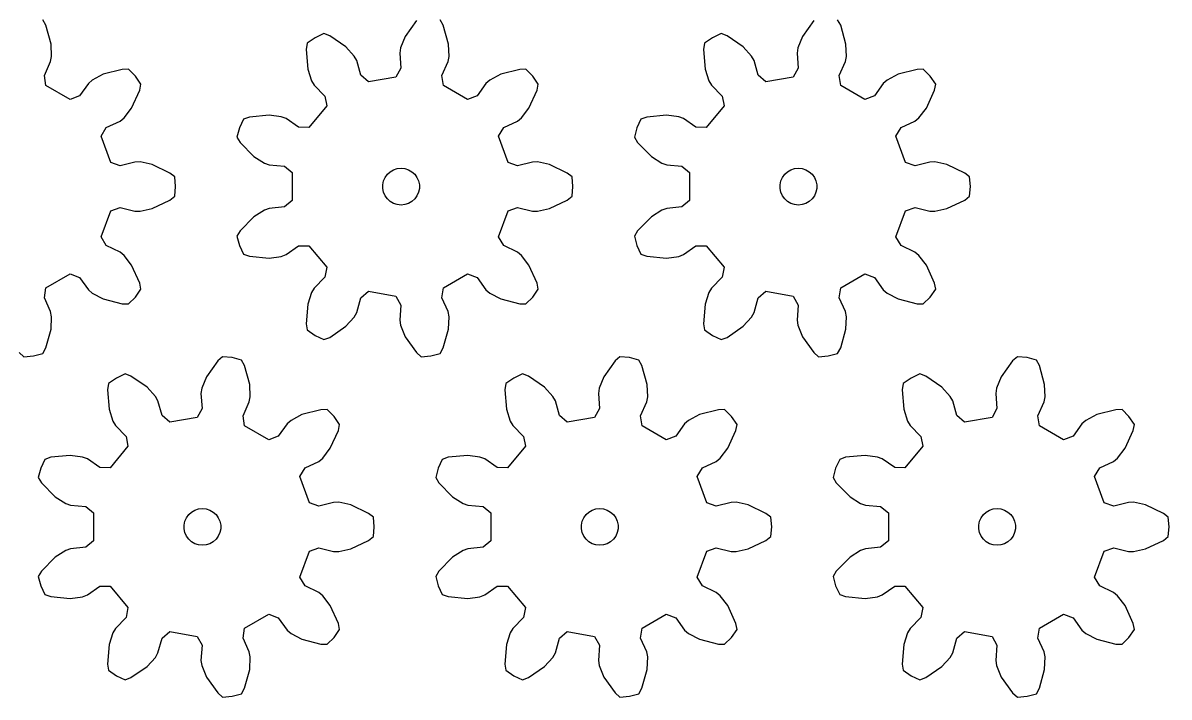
# Model space of a CAD drawing. Extents: x 0 to 189, y 0 to 222.
# Drawn here: x 95.9 to 189.2, y 0 to 54.9 of the extents above; entities that cross this region are included whole.
import ezdxf

# ---------------------------------------------------------------- set-up
doc = ezdxf.new("R2010")
doc.units = 0

msp = doc.modelspace()

# ---------------------------------------------------------------- linework, layer by layer
for p, q in [((97.732, 54.728), (97.487, 55.174)), ((127.926, 55.112), (126.997, 53.812)), ((130.103, 54.728), (129.858, 55.174)), ((160.297, 55.112), (159.368, 53.812)), ((162.474, 54.728), (162.228, 55.174)), ((98.161, 53.188), (97.732, 54.728)), ((130.532, 53.188), (130.103, 54.728)), ((162.903, 53.188), (162.474, 54.728)), ((119.014, 53.262), (118.936, 52.759)), ((119.66, 53.714), (119.014, 53.262)), ((120.376, 54.048), (119.66, 53.714)), ((120.85, 53.864), (120.376, 54.048)), ((122.168, 52.96), (120.85, 53.864)), ((126.997, 53.812), (126.615, 52.878)), ((151.385, 53.262), (151.306, 52.759)), ((152.031, 53.714), (151.385, 53.262)), ((152.746, 54.048), (152.031, 53.714)), ((153.221, 53.864), (152.746, 54.048)), ((154.539, 52.96), (153.221, 53.864)), ((159.368, 53.812), (158.986, 52.878)), ((98.2, 52.181), (98.161, 53.188)), ((118.936, 52.759), (119.06, 51.165)), ((122.846, 52.213), (122.168, 52.96)), ((126.615, 52.878), (126.551, 52.464)), ((126.551, 52.464), (126.647, 51.23)), ((130.571, 52.181), (130.532, 53.188)), ((151.306, 52.759), (151.43, 51.165)), ((155.217, 52.213), (154.539, 52.96)), ((158.986, 52.878), (158.922, 52.464)), ((158.922, 52.464), (159.018, 51.23)), ((162.942, 52.181), (162.903, 53.188)), ((97.607, 50.643), (98.119, 51.77)), ((98.119, 51.77), (98.2, 52.181)), ((123.048, 51.847), (122.846, 52.213)), ((123.38, 50.654), (123.048, 51.847)), ((129.977, 50.643), (130.49, 51.77)), ((130.49, 51.77), (130.571, 52.181)), ((155.419, 51.847), (155.217, 52.213)), ((155.751, 50.654), (155.419, 51.847)), ((162.348, 50.643), (162.861, 51.77)), ((162.861, 51.77), (162.942, 52.181)), ((97.738, 49.829), (97.607, 50.643)), ((102.407, 50.737), (101.515, 50.267)), ((103.955, 51.136), (102.407, 50.737)), ((104.463, 51.146), (103.955, 51.136)), ((105.021, 50.588), (104.463, 51.146)), ((105.474, 49.941), (105.021, 50.588)), ((119.06, 51.165), (119.368, 50.205)), ((124.003, 50.115), (123.38, 50.654)), ((126.246, 50.511), (124.003, 50.115)), ((126.647, 51.23), (126.246, 50.511)), ((130.109, 49.829), (129.977, 50.643)), ((134.778, 50.737), (133.886, 50.267)), ((136.326, 51.136), (134.778, 50.737)), ((136.834, 51.146), (136.326, 51.136)), ((137.392, 50.588), (136.834, 51.146)), ((137.845, 49.941), (137.392, 50.588)), ((151.43, 51.165), (151.738, 50.205)), ((156.374, 50.115), (155.751, 50.654)), ((158.616, 50.511), (156.374, 50.115)), ((159.018, 51.23), (158.616, 50.511)), ((162.479, 49.829), (162.348, 50.643)), ((167.149, 50.737), (166.257, 50.267)), ((168.697, 51.136), (167.149, 50.737)), ((169.205, 51.146), (168.697, 51.136)), ((169.763, 50.588), (169.205, 51.146)), ((170.216, 49.941), (169.763, 50.588)), ((99.71, 48.691), (97.738, 49.829)), ((101.199, 49.991), (100.48, 48.984)), ((101.515, 50.267), (101.199, 49.991)), ((105.376, 49.442), (105.474, 49.941)), ((119.368, 50.205), (119.584, 49.847)), ((119.584, 49.847), (120.451, 48.963)), ((132.081, 48.691), (130.109, 49.829)), ((133.57, 49.991), (132.85, 48.984)), ((133.886, 50.267), (133.57, 49.991)), ((137.747, 49.442), (137.845, 49.941)), ((151.738, 50.205), (151.955, 49.847)), ((151.955, 49.847), (152.822, 48.963)), ((164.451, 48.691), (162.479, 49.829)), ((165.941, 49.991), (165.221, 48.984)), ((166.257, 50.267), (165.941, 49.991)), ((170.118, 49.442), (170.216, 49.941)), ((100.48, 48.984), (99.71, 48.691)), ((104.714, 47.987), (105.376, 49.442)), ((120.451, 48.963), (120.606, 48.154)), ((132.85, 48.984), (132.081, 48.691)), ((137.085, 47.987), (137.747, 49.442)), ((152.822, 48.963), (152.977, 48.154)), ((165.221, 48.984), (164.451, 48.691)), ((169.456, 47.987), (170.118, 49.442)), ((104.096, 47.19), (104.714, 47.987)), ((120.606, 48.154), (119.142, 46.41)), ((136.467, 47.19), (137.085, 47.987)), ((152.977, 48.154), (151.513, 46.41)), ((168.838, 47.19), (169.456, 47.987)), ((102.653, 46.393), (103.771, 46.927)), ((103.771, 46.927), (104.096, 47.19)), ((113.836, 47.09), (113.502, 46.375)), ((114.317, 47.255), (113.836, 47.09)), ((115.908, 47.409), (114.317, 47.255)), ((116.907, 47.273), (115.908, 47.409)), ((117.298, 47.122), (116.907, 47.273)), ((118.319, 46.422), (117.298, 47.122)), ((135.024, 46.393), (136.141, 46.927)), ((136.141, 46.927), (136.467, 47.19)), ((146.207, 47.09), (145.873, 46.375)), ((146.688, 47.255), (146.207, 47.09)), ((148.279, 47.409), (146.688, 47.255)), ((149.278, 47.273), (148.279, 47.409)), ((149.668, 47.122), (149.278, 47.273)), ((150.689, 46.422), (149.668, 47.122)), ((167.395, 46.393), (168.512, 46.927)), ((168.512, 46.927), (168.838, 47.19)), ((102.231, 45.686), (102.653, 46.393)), ((113.502, 46.375), (113.298, 45.613)), ((119.142, 46.41), (118.319, 46.422)), ((134.602, 45.686), (135.024, 46.393)), ((145.873, 46.375), (145.669, 45.613)), ((151.513, 46.41), (150.689, 46.422)), ((166.973, 45.686), (167.395, 46.393)), ((103.01, 43.546), (102.231, 45.686)), ((113.298, 45.613), (113.561, 45.177)), ((113.561, 45.177), (114.68, 44.036)), ((135.381, 43.546), (134.602, 45.686)), ((145.669, 45.613), (145.932, 45.177)), ((145.932, 45.177), (147.051, 44.036)), ((167.752, 43.546), (166.973, 45.686)), ((114.68, 44.036), (115.533, 43.499)), ((147.051, 44.036), (147.904, 43.499)), ((103.788, 43.276), (103.01, 43.546)), ((104.987, 43.585), (103.788, 43.276)), ((105.406, 43.593), (104.987, 43.585)), ((106.391, 43.38), (105.406, 43.593)), ((107.833, 42.69), (106.391, 43.38)), ((115.533, 43.499), (115.93, 43.363)), ((115.93, 43.363), (117.162, 43.244)), ((117.162, 43.244), (117.801, 42.723)), ((125.782, 42.798), (126.053, 42.955)), ((126.053, 42.955), (126.351, 43.052)), ((126.351, 43.052), (126.663, 43.085)), ((126.663, 43.085), (126.975, 43.052)), ((126.975, 43.052), (127.273, 42.955)), ((127.273, 42.955), (127.545, 42.798)), ((136.159, 43.276), (135.381, 43.546)), ((137.358, 43.585), (136.159, 43.276)), ((137.777, 43.593), (137.358, 43.585)), ((138.762, 43.38), (137.777, 43.593)), ((140.204, 42.69), (138.762, 43.38)), ((147.904, 43.499), (148.3, 43.363)), ((148.3, 43.363), (149.533, 43.244)), ((149.533, 43.244), (150.171, 42.723)), ((158.152, 42.798), (158.424, 42.955)), ((158.424, 42.955), (158.722, 43.052)), ((158.722, 43.052), (159.034, 43.085)), ((159.034, 43.085), (159.346, 43.052)), ((159.346, 43.052), (159.644, 42.955)), ((159.644, 42.955), (159.916, 42.798)), ((168.53, 43.276), (167.752, 43.546)), ((169.729, 43.585), (168.53, 43.276)), ((170.147, 43.593), (169.729, 43.585)), ((171.133, 43.38), (170.147, 43.593)), ((172.575, 42.69), (171.133, 43.38)), ((108.229, 42.371), (107.833, 42.69)), ((108.298, 41.585), (108.229, 42.371)), ((117.801, 42.723), (117.801, 40.446)), ((125.171, 41.742), (125.237, 42.048)), ((125.237, 42.048), (125.364, 42.335)), ((125.364, 42.335), (125.549, 42.589)), ((125.549, 42.589), (125.782, 42.798)), ((127.545, 42.798), (127.778, 42.589)), ((127.778, 42.589), (127.962, 42.335)), ((127.962, 42.335), (128.09, 42.048)), ((128.09, 42.048), (128.155, 41.742)), ((140.6, 42.371), (140.204, 42.69)), ((140.669, 41.585), (140.6, 42.371)), ((150.171, 42.723), (150.171, 40.446)), ((157.542, 41.742), (157.608, 42.048)), ((157.608, 42.048), (157.735, 42.335)), ((157.735, 42.335), (157.919, 42.589)), ((157.919, 42.589), (158.152, 42.798)), ((159.916, 42.798), (160.149, 42.589)), ((160.149, 42.589), (160.333, 42.335)), ((160.333, 42.335), (160.461, 42.048)), ((160.461, 42.048), (160.526, 41.742)), ((172.971, 42.371), (172.575, 42.69)), ((173.04, 41.585), (172.971, 42.371)), ((108.229, 40.799), (108.298, 41.585)), ((125.171, 41.428), (125.171, 41.742)), ((125.237, 41.121), (125.171, 41.428)), ((125.364, 40.835), (125.237, 41.121)), ((128.09, 41.121), (127.962, 40.835)), ((128.155, 41.428), (128.09, 41.121)), ((128.155, 41.742), (128.155, 41.428)), ((140.6, 40.799), (140.669, 41.585)), ((157.542, 41.428), (157.542, 41.742)), ((157.608, 41.121), (157.542, 41.428)), ((157.735, 40.835), (157.608, 41.121)), ((160.461, 41.121), (160.333, 40.835)), ((160.526, 41.428), (160.461, 41.121)), ((160.526, 41.742), (160.526, 41.428)), ((172.971, 40.799), (173.04, 41.585)), ((106.391, 39.79), (107.833, 40.479)), ((107.833, 40.479), (108.229, 40.799)), ((117.801, 40.446), (117.162, 39.926)), ((125.549, 40.581), (125.364, 40.835)), ((125.782, 40.371), (125.549, 40.581)), ((126.053, 40.215), (125.782, 40.371)), ((126.351, 40.118), (126.053, 40.215)), ((127.273, 40.215), (126.975, 40.118)), ((127.545, 40.371), (127.273, 40.215)), ((127.778, 40.581), (127.545, 40.371)), ((127.962, 40.835), (127.778, 40.581)), ((138.762, 39.79), (140.204, 40.479)), ((140.204, 40.479), (140.6, 40.799)), ((150.171, 40.446), (149.533, 39.926)), ((157.919, 40.581), (157.735, 40.835)), ((158.152, 40.371), (157.919, 40.581)), ((158.424, 40.215), (158.152, 40.371)), ((158.722, 40.118), (158.424, 40.215)), ((159.644, 40.215), (159.346, 40.118)), ((159.916, 40.371), (159.644, 40.215)), ((160.149, 40.581), (159.916, 40.371)), ((160.333, 40.835), (160.149, 40.581)), ((171.133, 39.79), (172.575, 40.479)), ((172.575, 40.479), (172.971, 40.799)), ((102.231, 37.484), (103.01, 39.624)), ((103.01, 39.624), (103.788, 39.894)), ((103.788, 39.894), (104.987, 39.585)), ((104.987, 39.585), (105.406, 39.577)), ((105.406, 39.577), (106.391, 39.79)), ((115.533, 39.671), (114.68, 39.133)), ((115.93, 39.806), (115.533, 39.671)), ((117.162, 39.926), (115.93, 39.806)), ((126.663, 40.085), (126.351, 40.118)), ((126.975, 40.118), (126.663, 40.085)), ((134.602, 37.484), (135.381, 39.624)), ((135.381, 39.624), (136.159, 39.894)), ((136.159, 39.894), (137.358, 39.585)), ((137.358, 39.585), (137.777, 39.577)), ((137.777, 39.577), (138.762, 39.79)), ((147.904, 39.671), (147.051, 39.133)), ((148.3, 39.806), (147.904, 39.671)), ((149.533, 39.926), (148.3, 39.806)), ((159.034, 40.085), (158.722, 40.118)), ((159.346, 40.118), (159.034, 40.085)), ((166.973, 37.484), (167.752, 39.624)), ((167.752, 39.624), (168.53, 39.894)), ((168.53, 39.894), (169.729, 39.585)), ((169.729, 39.585), (170.147, 39.577)), ((170.147, 39.577), (171.133, 39.79)), ((114.68, 39.133), (113.561, 37.992)), ((147.051, 39.133), (145.932, 37.992)), ((102.653, 36.777), (102.231, 37.484)), ((113.561, 37.992), (113.298, 37.557)), ((113.298, 37.557), (113.502, 36.795)), ((135.024, 36.777), (134.602, 37.484)), ((145.932, 37.992), (145.669, 37.557)), ((145.669, 37.557), (145.873, 36.795)), ((167.395, 36.777), (166.973, 37.484)), ((103.771, 36.243), (102.653, 36.777)), ((113.502, 36.795), (113.836, 36.08)), ((117.298, 36.048), (118.319, 36.748)), ((118.319, 36.748), (119.142, 36.76)), ((119.142, 36.76), (120.606, 35.016)), ((136.141, 36.243), (135.024, 36.777)), ((145.873, 36.795), (146.207, 36.08)), ((149.668, 36.048), (150.689, 36.748)), ((150.689, 36.748), (151.513, 36.76)), ((151.513, 36.76), (152.977, 35.016)), ((168.512, 36.243), (167.395, 36.777)), ((104.096, 35.98), (103.771, 36.243)), ((104.714, 35.183), (104.096, 35.98)), ((113.836, 36.08), (114.317, 35.915)), ((114.317, 35.915), (115.908, 35.76)), ((115.908, 35.76), (116.907, 35.897)), ((116.907, 35.897), (117.298, 36.048)), ((136.467, 35.98), (136.141, 36.243)), ((137.085, 35.183), (136.467, 35.98)), ((146.207, 36.08), (146.688, 35.915)), ((146.688, 35.915), (148.279, 35.76)), ((148.279, 35.76), (149.278, 35.897)), ((149.278, 35.897), (149.668, 36.048)), ((168.838, 35.98), (168.512, 36.243)), ((169.456, 35.183), (168.838, 35.98)), ((105.376, 33.728), (104.714, 35.183)), ((120.606, 35.016), (120.451, 34.207)), ((137.747, 33.728), (137.085, 35.183)), ((152.977, 35.016), (152.822, 34.207)), ((170.118, 33.728), (169.456, 35.183)), ((97.738, 33.34), (99.71, 34.479)), ((99.71, 34.479), (100.48, 34.186)), ((100.48, 34.186), (101.199, 33.178)), ((105.474, 33.229), (105.376, 33.728)), ((120.451, 34.207), (119.584, 33.323)), ((130.109, 33.34), (132.081, 34.479)), ((132.081, 34.479), (132.85, 34.186)), ((132.85, 34.186), (133.57, 33.178)), ((137.845, 33.229), (137.747, 33.728)), ((152.822, 34.207), (151.955, 33.323)), ((162.479, 33.34), (164.451, 34.479)), ((164.451, 34.479), (165.221, 34.186)), ((165.221, 34.186), (165.941, 33.178)), ((170.216, 33.229), (170.118, 33.728)), ((97.607, 32.527), (97.738, 33.34)), ((101.199, 33.178), (101.515, 32.903)), ((101.515, 32.903), (102.407, 32.433)), ((105.021, 32.582), (105.474, 33.229)), ((119.368, 32.965), (119.06, 32.004)), ((119.584, 33.323), (119.368, 32.965)), ((123.38, 32.516), (124.003, 33.055)), ((124.003, 33.055), (126.246, 32.659)), ((129.977, 32.527), (130.109, 33.34)), ((133.57, 33.178), (133.886, 32.903)), ((133.886, 32.903), (134.778, 32.433)), ((137.392, 32.582), (137.845, 33.229)), ((151.738, 32.965), (151.43, 32.004)), ((151.955, 33.323), (151.738, 32.965)), ((155.751, 32.516), (156.374, 33.055)), ((156.374, 33.055), (158.616, 32.659)), ((162.348, 32.527), (162.479, 33.34)), ((165.941, 33.178), (166.257, 32.903)), ((166.257, 32.903), (167.149, 32.433)), ((169.763, 32.582), (170.216, 33.229)), ((98.119, 31.4), (97.607, 32.527)), ((102.407, 32.433), (103.955, 32.034)), ((103.955, 32.034), (104.463, 32.024)), ((104.463, 32.024), (105.021, 32.582)), ((119.06, 32.004), (118.936, 30.411)), ((123.048, 31.323), (123.38, 32.516)), ((126.246, 32.659), (126.647, 31.94)), ((126.647, 31.94), (126.551, 30.705)), ((130.49, 31.4), (129.977, 32.527)), ((134.778, 32.433), (136.326, 32.034)), ((136.326, 32.034), (136.834, 32.024)), ((136.834, 32.024), (137.392, 32.582)), ((151.43, 32.004), (151.306, 30.411)), ((155.419, 31.323), (155.751, 32.516)), ((158.616, 32.659), (159.018, 31.94)), ((159.018, 31.94), (158.922, 30.705)), ((162.861, 31.4), (162.348, 32.527)), ((167.149, 32.433), (168.697, 32.034)), ((168.697, 32.034), (169.205, 32.024)), ((169.205, 32.024), (169.763, 32.582)), ((98.2, 30.989), (98.119, 31.4)), ((98.161, 29.981), (98.2, 30.989)), ((122.168, 30.21), (122.846, 30.957)), ((122.846, 30.957), (123.048, 31.323)), ((130.571, 30.989), (130.49, 31.4)), ((130.532, 29.981), (130.571, 30.989)), ((154.539, 30.21), (155.217, 30.957)), ((155.217, 30.957), (155.419, 31.323)), ((162.942, 30.989), (162.861, 31.4)), ((162.903, 29.981), (162.942, 30.989)), ((97.732, 28.442), (98.161, 29.981)), ((118.936, 30.411), (119.014, 29.908)), ((119.014, 29.908), (119.66, 29.456)), ((120.85, 29.305), (122.168, 30.21)), ((126.551, 30.705), (126.615, 30.292)), ((126.615, 30.292), (126.997, 29.358)), ((130.103, 28.442), (130.532, 29.981)), ((151.306, 30.411), (151.385, 29.908)), ((151.385, 29.908), (152.031, 29.456)), ((153.221, 29.305), (154.539, 30.21)), ((158.922, 30.705), (158.986, 30.292)), ((158.986, 30.292), (159.368, 29.358)), ((162.474, 28.442), (162.903, 29.981)), ((119.66, 29.456), (120.376, 29.122)), ((120.376, 29.122), (120.85, 29.305)), ((126.997, 29.358), (127.926, 28.058)), ((152.031, 29.456), (152.746, 29.122)), ((152.746, 29.122), (153.221, 29.305)), ((159.368, 29.358), (160.297, 28.058)), ((95.555, 28.058), (95.938, 27.723)), ((97.487, 27.996), (97.732, 28.442)), ((127.926, 28.058), (128.309, 27.723)), ((129.858, 27.996), (130.103, 28.442)), ((160.297, 28.058), (160.68, 27.723)), ((162.228, 27.996), (162.474, 28.442)), ((95.938, 27.723), (96.724, 27.792)), ((96.724, 27.792), (97.487, 27.996)), ((111.741, 27.389), (110.811, 26.088)), ((112.124, 27.723), (111.741, 27.389)), ((112.91, 27.654), (112.124, 27.723)), ((113.672, 27.45), (112.91, 27.654)), ((113.918, 27.005), (113.672, 27.45)), ((128.309, 27.723), (129.095, 27.792)), ((129.095, 27.792), (129.858, 27.996)), ((144.111, 27.389), (143.182, 26.088)), ((144.495, 27.723), (144.111, 27.389)), ((145.281, 27.654), (144.495, 27.723)), ((146.043, 27.45), (145.281, 27.654)), ((146.289, 27.005), (146.043, 27.45)), ((160.68, 27.723), (161.466, 27.792)), ((161.466, 27.792), (162.228, 27.996)), ((176.482, 27.389), (175.553, 26.088)), ((176.865, 27.723), (176.482, 27.389)), ((177.652, 27.654), (176.865, 27.723)), ((178.414, 27.45), (177.652, 27.654)), ((178.66, 27.005), (178.414, 27.45)), ((104.19, 26.324), (103.475, 25.991)), ((104.665, 26.141), (104.19, 26.324)), ((114.346, 25.465), (113.918, 27.005)), ((136.561, 26.324), (135.846, 25.991)), ((137.036, 26.141), (136.561, 26.324)), ((146.717, 25.465), (146.289, 27.005)), ((168.932, 26.324), (168.217, 25.991)), ((169.406, 26.141), (168.932, 26.324)), ((179.088, 25.465), (178.66, 27.005)), ((102.829, 25.538), (102.75, 25.036)), ((103.475, 25.991), (102.829, 25.538)), ((105.983, 25.237), (104.665, 26.141)), ((106.66, 24.49), (105.983, 25.237)), ((110.811, 26.088), (110.43, 25.155)), ((114.385, 24.457), (114.346, 25.465)), ((135.199, 25.538), (135.121, 25.036)), ((135.846, 25.991), (135.199, 25.538)), ((138.354, 25.237), (137.036, 26.141)), ((139.031, 24.49), (138.354, 25.237)), ((143.182, 26.088), (142.801, 25.155)), ((146.756, 24.457), (146.717, 25.465)), ((167.57, 25.538), (167.492, 25.036)), ((168.217, 25.991), (167.57, 25.538)), ((170.724, 25.237), (169.406, 26.141)), ((171.402, 24.49), (170.724, 25.237)), ((175.553, 26.088), (175.172, 25.155)), ((179.127, 24.457), (179.088, 25.465)), ((102.75, 25.036), (102.874, 23.442)), ((106.862, 24.123), (106.66, 24.49)), ((110.43, 25.155), (110.365, 24.741)), ((110.365, 24.741), (110.462, 23.507)), ((114.304, 24.047), (114.385, 24.457)), ((135.121, 25.036), (135.245, 23.442)), ((139.233, 24.123), (139.031, 24.49)), ((142.801, 25.155), (142.736, 24.741)), ((142.736, 24.741), (142.832, 23.507)), ((146.675, 24.047), (146.756, 24.457)), ((167.492, 25.036), (167.616, 23.442)), ((171.604, 24.123), (171.402, 24.49)), ((175.172, 25.155), (175.107, 24.741)), ((175.107, 24.741), (175.203, 23.507)), ((179.046, 24.047), (179.127, 24.457)), ((102.874, 23.442), (103.182, 22.482)), ((107.194, 22.931), (106.862, 24.123)), ((110.462, 23.507), (110.06, 22.787)), ((113.792, 22.919), (114.304, 24.047)), ((120.14, 23.412), (118.592, 23.013)), ((120.649, 23.422), (120.14, 23.412)), ((121.207, 22.864), (120.649, 23.422)), ((135.245, 23.442), (135.553, 22.482)), ((139.565, 22.931), (139.233, 24.123)), ((142.832, 23.507), (142.431, 22.787)), ((146.163, 22.919), (146.675, 24.047)), ((152.511, 23.412), (150.963, 23.013)), ((153.02, 23.422), (152.511, 23.412)), ((153.578, 22.864), (153.02, 23.422)), ((167.616, 23.442), (167.924, 22.482)), ((171.936, 22.931), (171.604, 24.123)), ((175.203, 23.507), (174.802, 22.787)), ((178.534, 22.919), (179.046, 24.047)), ((184.882, 23.412), (183.334, 23.013)), ((185.391, 23.422), (184.882, 23.412)), ((185.949, 22.864), (185.391, 23.422)), ((103.182, 22.482), (103.399, 22.124)), ((107.818, 22.392), (107.194, 22.931)), ((110.06, 22.787), (107.818, 22.392)), ((113.923, 22.106), (113.792, 22.919)), ((117.7, 22.543), (117.385, 22.268)), ((118.592, 23.013), (117.7, 22.543)), ((121.659, 22.218), (121.207, 22.864)), ((135.553, 22.482), (135.769, 22.124)), ((140.188, 22.392), (139.565, 22.931)), ((142.431, 22.787), (140.188, 22.392)), ((146.294, 22.106), (146.163, 22.919)), ((150.071, 22.543), (149.756, 22.268)), ((150.963, 23.013), (150.071, 22.543)), ((154.03, 22.218), (153.578, 22.864)), ((167.924, 22.482), (168.14, 22.124)), ((172.559, 22.392), (171.936, 22.931)), ((174.802, 22.787), (172.559, 22.392)), ((178.665, 22.106), (178.534, 22.919)), ((182.442, 22.543), (182.127, 22.268)), ((183.334, 23.013), (182.442, 22.543)), ((186.401, 22.218), (185.949, 22.864)), ((103.399, 22.124), (104.266, 21.24)), ((115.895, 20.968), (113.923, 22.106)), ((117.385, 22.268), (116.665, 21.261)), ((120.9, 20.264), (121.561, 21.719)), ((121.561, 21.719), (121.659, 22.218)), ((135.769, 22.124), (136.637, 21.24)), ((148.266, 20.968), (146.294, 22.106)), ((149.756, 22.268), (149.036, 21.261)), ((153.271, 20.264), (153.932, 21.719)), ((153.932, 21.719), (154.03, 22.218)), ((168.14, 22.124), (169.007, 21.24)), ((180.637, 20.968), (178.665, 22.106)), ((182.127, 22.268), (181.407, 21.261)), ((185.641, 20.264), (186.303, 21.719)), ((186.303, 21.719), (186.401, 22.218)), ((104.266, 21.24), (104.42, 20.431)), ((116.665, 21.261), (115.895, 20.968)), ((136.637, 21.24), (136.791, 20.431)), ((149.036, 21.261), (148.266, 20.968)), ((169.007, 21.24), (169.162, 20.431)), ((181.407, 21.261), (180.637, 20.968)), ((99.722, 19.686), (98.132, 19.532)), ((100.722, 19.55), (99.722, 19.686)), ((104.42, 20.431), (102.957, 18.686)), ((120.282, 19.467), (120.9, 20.264)), ((132.093, 19.686), (130.502, 19.532)), ((133.092, 19.55), (132.093, 19.686)), ((136.791, 20.431), (135.328, 18.686)), ((152.653, 19.467), (153.271, 20.264)), ((164.464, 19.686), (162.873, 19.532)), ((165.463, 19.55), (164.464, 19.686)), ((169.162, 20.431), (167.699, 18.686)), ((185.024, 19.467), (185.641, 20.264)), ((97.65, 19.367), (97.317, 18.652)), ((98.132, 19.532), (97.65, 19.367)), ((101.112, 19.399), (100.722, 19.55)), ((102.133, 18.698), (101.112, 19.399)), ((102.957, 18.686), (102.133, 18.698)), ((118.839, 18.67), (119.956, 19.204)), ((119.956, 19.204), (120.282, 19.467)), ((130.021, 19.367), (129.688, 18.652)), ((130.502, 19.532), (130.021, 19.367)), ((133.483, 19.399), (133.092, 19.55)), ((134.504, 18.698), (133.483, 19.399)), ((135.328, 18.686), (134.504, 18.698)), ((151.21, 18.67), (152.327, 19.204)), ((152.327, 19.204), (152.653, 19.467)), ((162.392, 19.367), (162.059, 18.652)), ((162.873, 19.532), (162.392, 19.367)), ((165.854, 19.399), (165.463, 19.55)), ((166.875, 18.698), (165.854, 19.399)), ((167.699, 18.686), (166.875, 18.698)), ((183.581, 18.67), (184.698, 19.204)), ((184.698, 19.204), (185.024, 19.467)), ((97.317, 18.652), (97.113, 17.89)), ((97.113, 17.89), (97.375, 17.454)), ((118.417, 17.963), (118.839, 18.67)), ((119.195, 15.823), (118.417, 17.963)), ((129.688, 18.652), (129.483, 17.89)), ((129.483, 17.89), (129.746, 17.454)), ((150.787, 17.963), (151.21, 18.67)), ((151.566, 15.823), (150.787, 17.963)), ((162.059, 18.652), (161.854, 17.89)), ((161.854, 17.89), (162.117, 17.454)), ((183.158, 17.963), (183.581, 18.67)), ((183.937, 15.823), (183.158, 17.963)), ((97.375, 17.454), (98.495, 16.313)), ((129.746, 17.454), (130.866, 16.313)), ((162.117, 17.454), (163.237, 16.313)), ((98.495, 16.313), (99.348, 15.776)), ((130.866, 16.313), (131.719, 15.776)), ((163.237, 16.313), (164.09, 15.776)), ((99.348, 15.776), (99.744, 15.64)), ((99.744, 15.64), (100.977, 15.52)), ((100.977, 15.52), (101.615, 15)), ((101.615, 15), (101.615, 12.723)), ((109.363, 14.865), (109.596, 15.075)), ((109.596, 15.075), (109.868, 15.232)), ((109.868, 15.232), (110.166, 15.329)), ((110.166, 15.329), (110.478, 15.362)), ((110.478, 15.362), (110.79, 15.329)), ((110.79, 15.329), (111.088, 15.232)), ((111.088, 15.232), (111.36, 15.075)), ((111.36, 15.075), (111.593, 14.865)), ((119.973, 15.553), (119.195, 15.823)), ((121.173, 15.862), (119.973, 15.553)), ((121.591, 15.87), (121.173, 15.862)), ((122.577, 15.656), (121.591, 15.87)), ((124.019, 14.967), (122.577, 15.656)), ((124.415, 14.648), (124.019, 14.967)), ((131.719, 15.776), (132.115, 15.64)), ((132.115, 15.64), (133.347, 15.52)), ((133.347, 15.52), (133.986, 15)), ((133.986, 15), (133.986, 12.723)), ((141.734, 14.865), (141.967, 15.075)), ((141.967, 15.075), (142.239, 15.232)), ((142.239, 15.232), (142.537, 15.329)), ((142.537, 15.329), (142.849, 15.362)), ((142.849, 15.362), (143.161, 15.329)), ((143.161, 15.329), (143.459, 15.232)), ((143.459, 15.232), (143.73, 15.075)), ((143.73, 15.075), (143.963, 14.865)), ((152.344, 15.553), (151.566, 15.823)), ((153.543, 15.862), (152.344, 15.553)), ((153.962, 15.87), (153.543, 15.862)), ((154.948, 15.656), (153.962, 15.87)), ((156.39, 14.967), (154.948, 15.656)), ((156.786, 14.648), (156.39, 14.967)), ((164.09, 15.776), (164.486, 15.64)), ((164.486, 15.64), (165.718, 15.52)), ((165.718, 15.52), (166.357, 15)), ((166.357, 15), (166.357, 12.723)), ((174.105, 14.865), (174.338, 15.075)), ((174.338, 15.075), (174.609, 15.232)), ((174.609, 15.232), (174.908, 15.329)), ((174.908, 15.329), (175.22, 15.362)), ((175.22, 15.362), (175.531, 15.329)), ((175.531, 15.329), (175.83, 15.232)), ((175.83, 15.232), (176.101, 15.075)), ((176.101, 15.075), (176.334, 14.865)), ((184.715, 15.553), (183.937, 15.823)), ((185.914, 15.862), (184.715, 15.553)), ((186.333, 15.87), (185.914, 15.862)), ((187.318, 15.656), (186.333, 15.87)), ((188.76, 14.967), (187.318, 15.656)), ((189.156, 14.648), (188.76, 14.967)), ((108.986, 14.018), (109.051, 14.325)), ((108.986, 13.705), (108.986, 14.018)), ((109.051, 14.325), (109.179, 14.612)), ((109.179, 14.612), (109.363, 14.865)), ((111.593, 14.865), (111.777, 14.612)), ((111.777, 14.612), (111.904, 14.325)), ((111.904, 14.325), (111.97, 14.018)), ((111.97, 14.018), (111.97, 13.705)), ((124.483, 13.862), (124.415, 14.648)), ((141.357, 14.018), (141.422, 14.325)), ((141.357, 13.705), (141.357, 14.018)), ((141.422, 14.325), (141.55, 14.612)), ((141.55, 14.612), (141.734, 14.865)), ((143.963, 14.865), (144.148, 14.612)), ((144.148, 14.612), (144.275, 14.325)), ((144.275, 14.325), (144.34, 14.018)), ((144.34, 14.018), (144.34, 13.705)), ((156.854, 13.862), (156.786, 14.648)), ((173.728, 14.018), (173.793, 14.325)), ((173.728, 13.705), (173.728, 14.018)), ((173.793, 14.325), (173.921, 14.612)), ((173.921, 14.612), (174.105, 14.865)), ((176.334, 14.865), (176.519, 14.612)), ((176.519, 14.612), (176.646, 14.325)), ((176.646, 14.325), (176.711, 14.018)), ((176.711, 14.018), (176.711, 13.705)), ((189.225, 13.862), (189.156, 14.648)), ((109.051, 13.398), (108.986, 13.705)), ((109.179, 13.112), (109.051, 13.398)), ((109.363, 12.858), (109.179, 13.112)), ((111.777, 13.112), (111.593, 12.858)), ((111.904, 13.398), (111.777, 13.112)), ((111.97, 13.705), (111.904, 13.398)), ((124.019, 12.756), (124.415, 13.076)), ((124.415, 13.076), (124.483, 13.862)), ((141.422, 13.398), (141.357, 13.705)), ((141.55, 13.112), (141.422, 13.398)), ((141.734, 12.858), (141.55, 13.112)), ((144.148, 13.112), (143.963, 12.858)), ((144.275, 13.398), (144.148, 13.112)), ((144.34, 13.705), (144.275, 13.398)), ((156.39, 12.756), (156.786, 13.076)), ((156.786, 13.076), (156.854, 13.862)), ((173.793, 13.398), (173.728, 13.705)), ((173.921, 13.112), (173.793, 13.398)), ((174.105, 12.858), (173.921, 13.112)), ((176.519, 13.112), (176.334, 12.858)), ((176.646, 13.398), (176.519, 13.112)), ((176.711, 13.705), (176.646, 13.398)), ((188.76, 12.756), (189.156, 13.076)), ((189.156, 13.076), (189.225, 13.862)), ((100.977, 12.203), (99.744, 12.083)), ((101.615, 12.723), (100.977, 12.203)), ((109.596, 12.648), (109.363, 12.858)), ((109.868, 12.491), (109.596, 12.648)), ((110.166, 12.394), (109.868, 12.491)), ((110.478, 12.362), (110.166, 12.394)), ((110.79, 12.394), (110.478, 12.362)), ((111.088, 12.491), (110.79, 12.394)), ((111.36, 12.648), (111.088, 12.491)), ((111.593, 12.858), (111.36, 12.648)), ((119.195, 11.9), (119.973, 12.171)), ((119.973, 12.171), (121.173, 11.862)), ((122.577, 12.067), (124.019, 12.756)), ((133.347, 12.203), (132.115, 12.083)), ((133.986, 12.723), (133.347, 12.203)), ((141.967, 12.648), (141.734, 12.858)), ((142.239, 12.491), (141.967, 12.648)), ((142.537, 12.394), (142.239, 12.491)), ((142.849, 12.362), (142.537, 12.394)), ((143.161, 12.394), (142.849, 12.362)), ((143.459, 12.491), (143.161, 12.394)), ((143.73, 12.648), (143.459, 12.491)), ((143.963, 12.858), (143.73, 12.648)), ((151.566, 11.9), (152.344, 12.171)), ((152.344, 12.171), (153.543, 11.862)), ((154.948, 12.067), (156.39, 12.756)), ((165.718, 12.203), (164.486, 12.083)), ((166.357, 12.723), (165.718, 12.203)), ((174.338, 12.648), (174.105, 12.858)), ((174.609, 12.491), (174.338, 12.648)), ((174.908, 12.394), (174.609, 12.491)), ((175.22, 12.362), (174.908, 12.394)), ((175.531, 12.394), (175.22, 12.362)), ((175.83, 12.491), (175.531, 12.394)), ((176.101, 12.648), (175.83, 12.491)), ((176.334, 12.858), (176.101, 12.648)), ((183.937, 11.9), (184.715, 12.171)), ((184.715, 12.171), (185.914, 11.862)), ((187.318, 12.067), (188.76, 12.756)), ((98.495, 11.41), (97.375, 10.269)), ((99.348, 11.948), (98.495, 11.41)), ((99.744, 12.083), (99.348, 11.948)), ((118.417, 9.761), (119.195, 11.9)), ((121.173, 11.862), (121.591, 11.854)), ((121.591, 11.854), (122.577, 12.067)), ((130.866, 11.41), (129.746, 10.269)), ((131.719, 11.948), (130.866, 11.41)), ((132.115, 12.083), (131.719, 11.948)), ((150.787, 9.761), (151.566, 11.9)), ((153.543, 11.862), (153.962, 11.854)), ((153.962, 11.854), (154.948, 12.067)), ((163.237, 11.41), (162.117, 10.269)), ((164.09, 11.948), (163.237, 11.41)), ((164.486, 12.083), (164.09, 11.948)), ((183.158, 9.761), (183.937, 11.9)), ((185.914, 11.862), (186.333, 11.854)), ((186.333, 11.854), (187.318, 12.067)), ((97.375, 10.269), (97.113, 9.834)), ((97.113, 9.834), (97.317, 9.071)), ((118.839, 9.053), (118.417, 9.761)), ((129.746, 10.269), (129.483, 9.834)), ((129.483, 9.834), (129.688, 9.071)), ((151.21, 9.053), (150.787, 9.761)), ((162.117, 10.269), (161.854, 9.834)), ((161.854, 9.834), (162.059, 9.071)), ((183.581, 9.053), (183.158, 9.761)), ((97.317, 9.071), (97.65, 8.356)), ((101.112, 8.325), (102.133, 9.025)), ((102.133, 9.025), (102.957, 9.037)), ((102.957, 9.037), (104.42, 7.293)), ((119.956, 8.519), (118.839, 9.053)), ((120.282, 8.256), (119.956, 8.519)), ((129.688, 9.071), (130.021, 8.356)), ((133.483, 8.325), (134.504, 9.025)), ((134.504, 9.025), (135.328, 9.037)), ((135.328, 9.037), (136.791, 7.293)), ((152.327, 8.519), (151.21, 9.053)), ((152.653, 8.256), (152.327, 8.519)), ((162.059, 9.071), (162.392, 8.356)), ((165.854, 8.325), (166.875, 9.025)), ((166.875, 9.025), (167.699, 9.037)), ((167.699, 9.037), (169.162, 7.293)), ((184.698, 8.519), (183.581, 9.053)), ((185.024, 8.256), (184.698, 8.519)), ((97.65, 8.356), (98.132, 8.192)), ((98.132, 8.192), (99.722, 8.037)), ((99.722, 8.037), (100.722, 8.174)), ((100.722, 8.174), (101.112, 8.325)), ((120.9, 7.459), (120.282, 8.256)), ((130.021, 8.356), (130.502, 8.192)), ((130.502, 8.192), (132.093, 8.037)), ((132.093, 8.037), (133.092, 8.174)), ((133.092, 8.174), (133.483, 8.325)), ((153.271, 7.459), (152.653, 8.256)), ((162.392, 8.356), (162.873, 8.192)), ((162.873, 8.192), (164.464, 8.037)), ((164.464, 8.037), (165.463, 8.174)), ((165.463, 8.174), (165.854, 8.325)), ((185.641, 7.459), (185.024, 8.256)), ((104.42, 7.293), (104.266, 6.484)), ((113.923, 5.617), (115.895, 6.756)), ((115.895, 6.756), (116.665, 6.463)), ((121.561, 6.005), (120.9, 7.459)), ((136.791, 7.293), (136.637, 6.484)), ((146.294, 5.617), (148.266, 6.756)), ((148.266, 6.756), (149.036, 6.463)), ((153.932, 6.005), (153.271, 7.459)), ((169.162, 7.293), (169.007, 6.484)), ((178.665, 5.617), (180.637, 6.756)), ((180.637, 6.756), (181.407, 6.463)), ((186.303, 6.005), (185.641, 7.459)), ((104.266, 6.484), (103.399, 5.6)), ((113.792, 4.804), (113.923, 5.617)), ((116.665, 6.463), (117.385, 5.455)), ((121.659, 5.505), (121.561, 6.005)), ((136.637, 6.484), (135.769, 5.6)), ((146.163, 4.804), (146.294, 5.617)), ((149.036, 6.463), (149.756, 5.455)), ((154.03, 5.505), (153.932, 6.005)), ((169.007, 6.484), (168.14, 5.6)), ((178.534, 4.804), (178.665, 5.617)), ((181.407, 6.463), (182.127, 5.455)), ((186.401, 5.505), (186.303, 6.005)), ((103.182, 5.241), (102.874, 4.281)), ((103.399, 5.6), (103.182, 5.241)), ((106.862, 3.6), (107.194, 4.793)), ((107.194, 4.793), (107.818, 5.331)), ((107.818, 5.331), (110.06, 4.936)), ((110.06, 4.936), (110.462, 4.217)), ((114.304, 3.677), (113.792, 4.804)), ((117.385, 5.455), (117.7, 5.18)), ((117.7, 5.18), (118.592, 4.71)), ((118.592, 4.71), (120.14, 4.311)), ((120.649, 4.301), (121.207, 4.859)), ((121.207, 4.859), (121.659, 5.505)), ((135.553, 5.241), (135.245, 4.281)), ((135.769, 5.6), (135.553, 5.241)), ((139.233, 3.6), (139.565, 4.793)), ((139.565, 4.793), (140.188, 5.331)), ((140.188, 5.331), (142.431, 4.936)), ((142.431, 4.936), (142.832, 4.217)), ((146.675, 3.677), (146.163, 4.804)), ((149.756, 5.455), (150.071, 5.18)), ((150.071, 5.18), (150.963, 4.71)), ((150.963, 4.71), (152.511, 4.311)), ((153.02, 4.301), (153.578, 4.859)), ((153.578, 4.859), (154.03, 5.505)), ((167.924, 5.241), (167.616, 4.281)), ((168.14, 5.6), (167.924, 5.241)), ((171.604, 3.6), (171.936, 4.793)), ((171.936, 4.793), (172.559, 5.331)), ((172.559, 5.331), (174.802, 4.936)), ((174.802, 4.936), (175.203, 4.217)), ((179.046, 3.677), (178.534, 4.804)), ((182.127, 5.455), (182.442, 5.18)), ((182.442, 5.18), (183.334, 4.71)), ((183.334, 4.71), (184.882, 4.311)), ((185.391, 4.301), (185.949, 4.859)), ((185.949, 4.859), (186.401, 5.505)), ((102.874, 4.281), (102.75, 2.688)), ((110.462, 4.217), (110.365, 2.982)), ((120.14, 4.311), (120.649, 4.301)), ((135.245, 4.281), (135.121, 2.688)), ((142.832, 4.217), (142.736, 2.982)), ((152.511, 4.311), (153.02, 4.301)), ((167.616, 4.281), (167.492, 2.688)), ((175.203, 4.217), (175.107, 2.982)), ((184.882, 4.311), (185.391, 4.301)), ((105.983, 2.486), (106.66, 3.233)), ((106.66, 3.233), (106.862, 3.6)), ((110.365, 2.982), (110.43, 2.569)), ((114.385, 3.266), (114.304, 3.677)), ((114.346, 2.258), (114.385, 3.266)), ((138.354, 2.486), (139.031, 3.233)), ((139.031, 3.233), (139.233, 3.6)), ((142.736, 2.982), (142.801, 2.569)), ((146.756, 3.266), (146.675, 3.677)), ((146.717, 2.258), (146.756, 3.266)), ((170.724, 2.486), (171.402, 3.233)), ((171.402, 3.233), (171.604, 3.6)), ((175.107, 2.982), (175.172, 2.569)), ((179.127, 3.266), (179.046, 3.677)), ((179.088, 2.258), (179.127, 3.266)), ((102.75, 2.688), (102.829, 2.185)), ((102.829, 2.185), (103.475, 1.732)), ((104.665, 1.582), (105.983, 2.486)), ((110.43, 2.569), (110.811, 1.635)), ((113.918, 0.718), (114.346, 2.258)), ((135.121, 2.688), (135.199, 2.185)), ((135.199, 2.185), (135.846, 1.732)), ((137.036, 1.582), (138.354, 2.486)), ((142.801, 2.569), (143.182, 1.635)), ((146.289, 0.718), (146.717, 2.258)), ((167.492, 2.688), (167.57, 2.185)), ((167.57, 2.185), (168.217, 1.732)), ((169.406, 1.582), (170.724, 2.486)), ((175.172, 2.569), (175.553, 1.635)), ((178.66, 0.718), (179.088, 2.258)), ((103.475, 1.732), (104.19, 1.399)), ((104.19, 1.399), (104.665, 1.582)), ((110.811, 1.635), (111.741, 0.335)), ((135.846, 1.732), (136.561, 1.399)), ((136.561, 1.399), (137.036, 1.582)), ((143.182, 1.635), (144.111, 0.335)), ((168.217, 1.732), (168.932, 1.399)), ((168.932, 1.399), (169.406, 1.582)), ((175.553, 1.635), (176.482, 0.335)), ((111.741, 0.335), (112.124, 0)), ((112.124, 0), (112.91, 0.069)), ((112.91, 0.069), (113.672, 0.273)), ((113.672, 0.273), (113.918, 0.718)), ((144.111, 0.335), (144.495, 0)), ((144.495, 0), (145.281, 0.069)), ((145.281, 0.069), (146.043, 0.273)), ((146.043, 0.273), (146.289, 0.718)), ((176.482, 0.335), (176.865, 0)), ((176.865, 0), (177.652, 0.069)), ((177.652, 0.069), (178.414, 0.273)), ((178.414, 0.273), (178.66, 0.718))]:
    msp.add_line(p, q)

doc.saveas('drawing.dxf')
